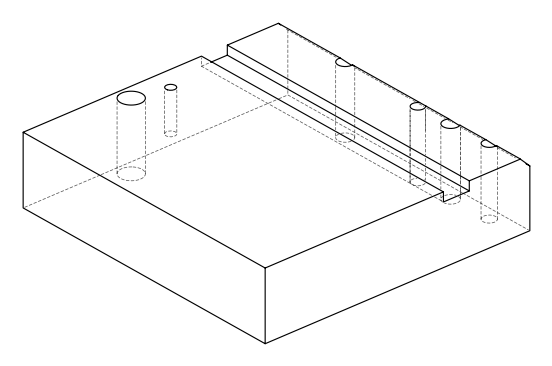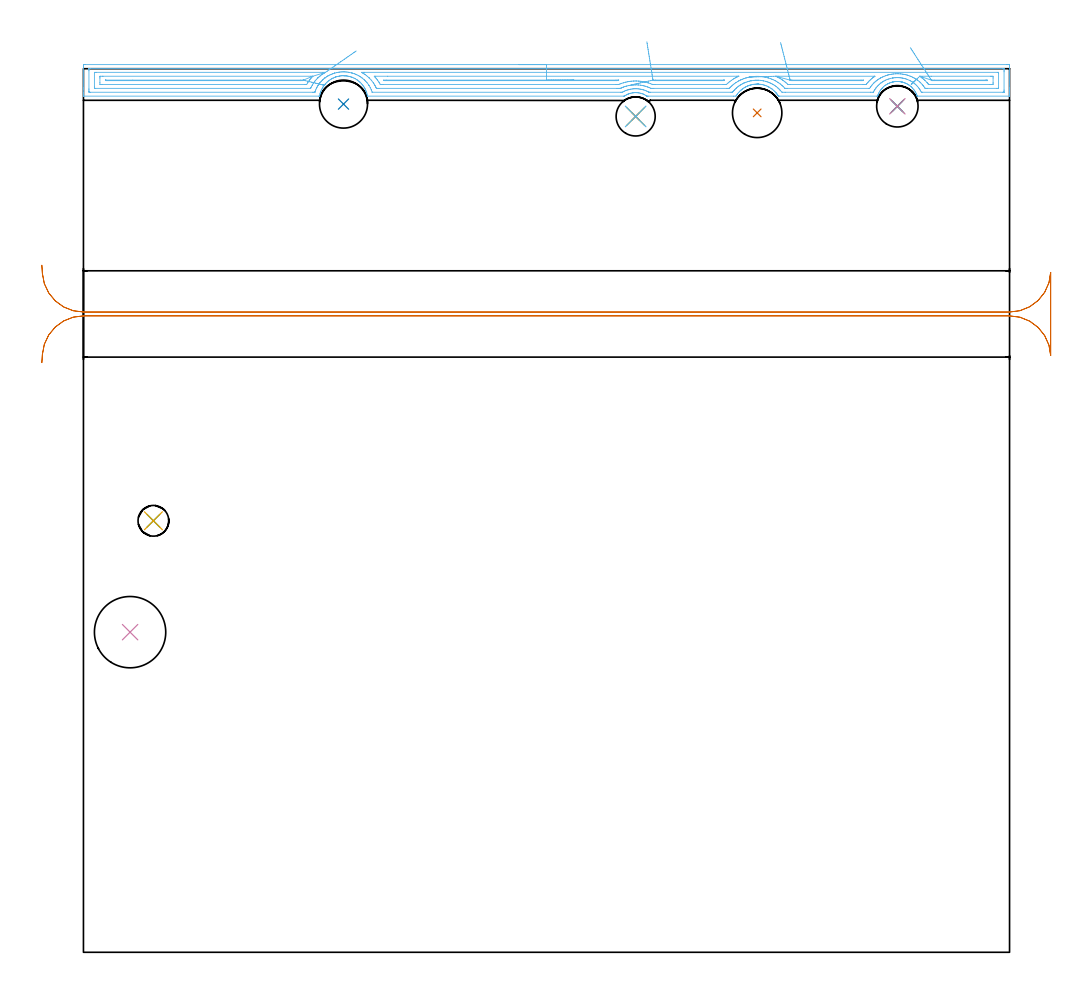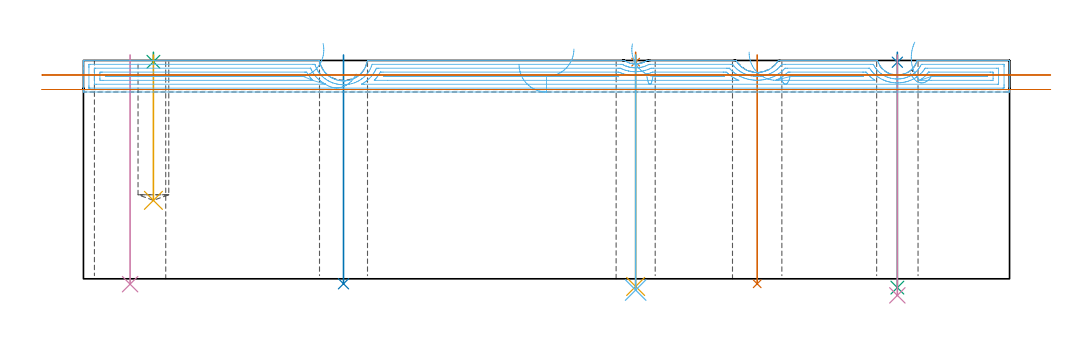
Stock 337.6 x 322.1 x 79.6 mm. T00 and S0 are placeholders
(PLAN: 13 operations, 10 tool changes, 19.3 min)
(1 SPOT_DRILL | STEP1HOLE_1 | NXT0321_9005460120000 | 0.03 min | 2 mm3)
(2 SPOT_DRILL_1 | STEP1HOLE_4 | NXT0321_9005460120000 | 0.03 min | 2 mm3)
(3 SPOT_DRILL_2 | STEP1POCKET | NXT0321_9005460120000 | 0.03 min | 2 mm3)
(4 INDEXABLE_INSERT_DRILL_THROUGH_HOLE_FROM_SOLID | STEP1HOLE | NXT0302_023 | 0.34 min | 42234 mm3)
(5 DRILL_THROUGH_HOLE_INTO_CENTER | STEP1HOLE_1 | NXT0301_042 | 0.34 min | 3126 mm3)
(6 DRILL_TO_ENLARGE_THROUGH_HOLE | STEP1HOLE_1 | NXT0301_105 | 0.34 min | 9541 mm3)
(7 INDEXABLE_INSERT_DRILL_THROUGH_HOLE_FROM_SOLID_1 | STEP1HOLE_2 | NXT0302_007 | 0.34 min | 20227 mm3)
(8 INDEXABLE_INSERT_DRILL_THROUGH_HOLE_FROM_SOLID_2 | STEP1HOLE_3 | NXT0302_006 | 0.34 min | 19125 mm3)
(9 DRILL_THROUGH_HOLE_INTO_CENTER_1 | STEP1HOLE_4 | NXT0301_065 | 0.34 min | 5505 mm3)
(10 DRILL_TO_ENLARGE_THROUGH_HOLE_1 | STEP1HOLE_4 | UGT0301_281 | 0.35 min | 8724 mm3)
(11 DRILL_BLIND_HOLE_INTO_CENTER | STEP1POCKET | NXT0301_083 | 0.21 min | 4876 mm3)
(12 AREA_MILL | FG_CHAMFER_SURFACE | UGT0205_001 | 13.39 min | 21818 mm3)
(13 MILL_RECTANGULAR_SLOT | SLOT_RECTANGULAR | UGT0201_018 | Follow Part, ap 7.5, ae 75% | 3.24 min | 112391 mm3)
(TOOL NXT0321_9005460120000 | NC Spot Drill, 142deg, 12mm, Carbide, Uncoated | D12 PA142 FL30 Z2)
(TOOL NXT0302_023 | Index. Insert Drill 26mm [880-D2600L32-05] | D26 PA176 FL130 Z2)
(TOOL NXT0301_042 | Carbide Drill 7.1mm [860.1-0710-057A1-MM 2214] | D7.1 PA140 FL85 Z2)
(TOOL NXT0301_105 | Carbide Drill 14.25mm [860.1-1425-071A1-MM 2214] | D14.25 PA140 FL83 Z2)
(TOOL NXT0302_007 | Index. Insert Drill 18mm [880-D1800L25-05] | D18 PA176 FL90 Z2)
(TOOL NXT0302_006 | Index. Insert Drill 17.5mm [880-D1750L25-05] | D17.5 PA176 FL88 Z2)
(TOOL NXT0301_065 | Carbide Drill 9.4mm [860.1-0940-075A1-MM 2214] | D9.4 PA140 FL98 Z2)
(TOOL UGT0301_281 | Twist Drill 15.1 mm | D15.1 PA118 FL120 Z2)
(TOOL NXT0301_083 | Carbide Drill 11.2mm [860.1-1120-056A1-MM 2214] | D11.2 PA140 FL72 Z2)
(TOOL UGT0205_001 | Chamfer Mill 20 x 3 x 45 deg. | D20 FL50 Z2)
(TOOL UGT0201_018 | End mill 30 mm | D30 FL50 Z4)
(OP 1 SPOT_DRILL)
G17 G21 G94 G90
T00 M6
G54
G17 G0 G90 X201.3 Y304.7 S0 M3
G43 Z89.6 H0
G94 G81 G98 Z78.98 F250. R82.6
G80
M5
M2
(OP 2 SPOT_DRILL_1)
G17 G21 G94 G90
T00 M6
G54
G17 G0 G90 X296.7 Y308.4 S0 M3
G43 Z89.6 H0
G94 G81 G98 Z78.95 F250. R82.6
G80
M5
M2
(OP 3 SPOT_DRILL_2)
G17 G21 G94 G90
T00 M6
G54
G17 G0 G90 X25.5 Y157.3 S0 M3
G43 Z89.6 H0
G94 G81 G98 Z79.118 F250. R82.6
G80
M5
M2
(OP 4 INDEXABLE_INSERT_DRILL_THROUGH_HOLE_FROM_SOLID)
G17 G21 G94 G90
T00 M6
G54
G17 G0 G90 X17. Y116.7 S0 M3
G43 Z89.6 H1
G94 G81 G98 Z-1.954 F250. R81.6
G80
M5
M2
(OP 5 DRILL_THROUGH_HOLE_INTO_CENTER)
G17 G21 G94 G90
T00 M6
G54
G17 G0 G90 X201.3 Y304.7 S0 M3
G43 Z89.6 H1
G94 G73 G98 Z-2.792 F250. Q6.866 R81.6
G80
M5
M2
(OP 6 DRILL_TO_ENLARGE_THROUGH_HOLE)
G17 G21 G94 G90
T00 M6
G54
G17 G0 G90 X201.3 Y304.7 S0 M3
G43 Z89.6 H1
G94 G73 G98 Z-4.093 F250. Q13.949 R81.6
G80
M5
M2
(OP 7 INDEXABLE_INSERT_DRILL_THROUGH_HOLE_FROM_SOLID_1)
G17 G21 G94 G90
T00 M6
G54
G17 G0 G90 X245.6 Y306. S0 M3
G43 Z89.6 H1
G94 G81 G98 Z-1.814 F250. R81.6
G80
M5
M2
(OP 8 INDEXABLE_INSERT_DRILL_THROUGH_HOLE_FROM_SOLID_2)
G17 G21 G94 G90
T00 M6
G54
G17 G0 G90 X94.8 Y309.2 S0 M3
G43 Z89.6 H1
G94 G81 G98 Z-1.806 F250. R81.6
G80
M5
M2
(OP 9 DRILL_THROUGH_HOLE_INTO_CENTER_1)
G17 G21 G94 G90
T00 M6
G54
G17 G0 G90 X296.7 Y308.4 S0 M3
G43 Z89.6 H1
G94 G73 G98 Z-3.211 F250. Q9.201 R81.6
G80
M5
M2
(OP 10 DRILL_TO_ENLARGE_THROUGH_HOLE_1)
G17 G21 G94 G90
T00 M6
G54
G17 G0 G90 X296.7 Y308.4 S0 M3
G43 Z89.6 H0
G94 G73 G98 Z-6.036 F250. Q14.273 R81.6
G80
M5
M2
(OP 11 DRILL_BLIND_HOLE_INTO_CENTER)
G17 G21 G94 G90
T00 M6
G54
G17 G0 G90 X25.5 Y157.3 S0 M3
G43 Z89.6 H1
G94 G81 G98 Z28.6 F250. R81.6
G80
M5
M2
(OP 12 AREA_MILL)
G17 G21 G94 G90
T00 M6
G54
G17 G0 G90 X158.8 Y323.6 S1061 M3
G43 Z89.6 H0
Z78.1
G94 G1 X158.838 Z77.228 F250.
X158.952 Z76.363
X159.141 Z75.512
X159.403 Z74.68
X159.737 Z73.874
X160.14 Z73.1
X160.608 Z72.364
X161.14 Z71.672
X161.729 Z71.029
X162.372 Z70.439
X163.064 Z69.908
X163.8 Z69.44
X164.574 Z69.037
X165.38 Z68.703
X166.212 Z68.441
X167.064 Z68.252
X167.928 Z68.138
X168.8 Z68.1
X336.533
X336.997 Y323.599 Z68.101
X337.456 Y323.595 Z68.103
X337.591 Y323.592 Z68.106
X337.595 Y323.142 Z68.556
X337.6 Y322.546 Z69.152
Y315.204 Z76.49
Y314.633 Z77.064
Y314.322 Z77.374
Y313.751 Z77.945
Y313.44 Z78.255
Y312.819 Z78.88
Y312.423 Z79.277
Y312.106 Z79.584
X337.593 Y312.102 Z79.588
X337.444 Y312.1 Z79.6
X303.982
X303.932 Y312.105 Z79.59
X303.916 Y312.13 Z79.565
X303.892 Y312.193 Z79.504
X303.795 Y312.478 Z79.221
X303.778 Y312.519 Z79.181
X303.646 Y312.842 Z78.857
X303.572 Y312.999 Z78.7
X303.439 Y313.284 Z78.415
X303.354 Y313.44 Z78.259
X303.202 Y313.719 Z77.98
X302.901 Y314.205 Z77.495
X302.756 Y314.402 Z77.297
X302.606 Y314.596 Z77.104
X302.313 Y314.936 Z76.763
X302.007 Y315.265 Z76.432
X301.94 Y315.331 Z76.367
X301.9 Y315.371 Z76.328
X301.789 Y315.472 Z76.226
X301.455 Y315.753 Z75.945
X301.113 Y316.02 Z75.678
X301.017 Y316.086 Z75.611
X300.868 Y316.187 Z75.509
X300.617 Y316.348 Z75.348
X300.413 Y316.462 Z75.235
X300.219 Y316.571 Z75.127
X299.775 Y316.785 Z74.913
X299.521 Y316.889 Z74.806
X299.335 Y316.968 Z74.731
X299.325 Y316.973 Z74.727
X299.21 Y317.011 Z74.688
X299.074 Y317.056 Z74.641
X298.921 Y317.108 Z74.59
X298.751 Y317.158 Z74.542
X298.514 Y317.227 Z74.473
X298.431 Y317.245 Z74.454
X298.343 Y317.262 Z74.437
X298.286 Y317.273 Z74.426
X298.182 Y317.29 Z74.404
X297.985 Y317.329 Z74.367
X297.973 Y317.331 Z74.365
X297.736 Y317.364 Z74.329
X297.537 Y317.394 Z74.302
X297.09 Y317.433 Z74.265
X296.949 Y317.438 Z74.261
X296.784 Y317.442 Z74.254
X296.719 Z74.25
X296.699 Y317.443
X296.643 Y317.446 Z74.249
X296.636 Y317.445
X296.611 Z74.25
X296.55 Y317.441 Z74.248
X296.418 Y317.44 Z74.255
X296.18 Y317.424 Z74.27
X295.749 Y317.381 Z74.318
X295.316 Y317.312 Z74.385
X295.249 Y317.299 Z74.399
X295.059 Y317.258 Z74.435
X294.922 Y317.231 Z74.464
X294.855 Y317.217 Z74.479
X294.613 Y317.144 Z74.55
X294.405 Y317.083 Z74.615
X294.386 Y317.076 Z74.622
X293.961 Y316.926 Z74.772
X293.721 Y316.823 Z74.876
X293.51 Y316.732 Z74.967
X293.275 Y316.614 Z75.082
X293.067 Y316.512 Z75.186
X292.782 Y316.349 Z75.349
X292.473 Y316.148 Z75.551
X292.374 Y316.078 Z75.622
X292.173 Y315.934 Z75.765
X291.619 Y315.472 Z76.225
X291.279 Y315.146 Z76.551
X291.193 Y315.048 Z76.651
X291.037 Y314.868 Z76.831
X290.947 Y314.763 Z76.933
X290.895 Y314.705 Z76.994
X290.801 Y314.596 Z77.103
X290.601 Y314.325 Z77.375
X290.385 Y314.03 Z77.669
X290.196 Y313.718 Z77.98
X289.961 Y313.284 Z78.415
X289.893 Y313.138 Z78.56
X289.828 Y312.999 Z78.696
X289.754 Y312.841 Z78.856
X289.615 Y312.493 Z79.206
X289.599 Y312.449 Z79.249
X289.527 Y312.243 Z79.453
X289.474 Y312.108 Z79.584
X289.47 Y312.103 Z79.589
X289.261 Y312.1 Z79.6
X253.567
X253.342 Y312.104 Z79.589
X253.336 Y312.109 Z79.584
X253.214 Y312.289 Z79.41
X253.121 Y312.429 Z79.27
X253.036 Y312.558 Z79.138
X253.012 Y312.595 Z79.102
X252.949 Y312.686 Z79.013
X252.84 Y312.842 Z78.857
X252.824 Y312.861 Z78.838
X252.711 Y312.999 Z78.696
X252.546 Y313.205 Z78.495
X252.527 Y313.229 Z78.47
X252.478 Y313.29 Z78.409
X252.1 Y313.717 Z77.979
X251.942 Y313.88 Z77.817
X251.634 Y314.162 Z77.534
X251.543 Y314.245 Z77.451
X251.131 Y314.596 Z77.104
X251.104 Y314.616 Z77.083
X251.048 Y314.66 Z77.04
X250.606 Y314.968 Z76.731
X250.154 Y315.258 Z76.441
X249.963 Y315.368 Z76.332
X249.828 Y315.441 Z76.258
X249.769 Y315.473 Z76.226
X249.552 Y315.574 Z76.122
X249.26 Y315.713 Z75.986
X248.816 Y315.897 Z75.802
X248.66 Y315.952 Z75.747
X248.366 Y316.057 Z75.642
X248.214 Y316.102 Z75.597
X247.921 Y316.189 Z75.511
X247.472 Y316.298 Z75.4
X247.322 Y316.329 Z75.369
X247.223 Y316.349 Z75.349
X247.17 Y316.357 Z75.342
X246.984 Y316.382 Z75.317
X246.875 Y316.395 Z75.3
X246.578 Y316.436 Z75.26
X246.132 Y316.476 Z75.214
X246.095 Y316.477 Z75.212
X245.995 Y316.486
X245.983 Y316.487 Z75.211
X245.95 Y316.489 Z75.209
X245.908 Y316.49 Z75.207
X245.711 Y316.492 Z75.198
X245.649 Y316.496 Z75.201
X245.587
X245.555 Y316.497 Z75.202
X245.405 Y316.496 Z75.201
X245.091 Y316.47 Z75.218
X244.79 Y316.453 Z75.242
X244.383 Y316.41 Z75.289
X244.199 Y316.383 Z75.316
X243.977 Y316.35 Z75.35
X243.896 Y316.334 Z75.366
X243.448 Y316.23 Z75.468
X243.306 Y316.191 Z75.506
X243.002 Y316.109 Z75.589
X242.934 Y316.086 Z75.611
X242.553 Y315.96 Z75.737
X242.414 Y315.905 Z75.789
X242.298 Y315.863 Z75.836
X242.108 Y315.79 Z75.909
X241.968 Y315.726 Z75.97
X241.767 Y315.637 Z76.061
X241.636 Y315.574 Z76.126
X241.431 Y315.473 Z76.227
X241.214 Y315.353 Z76.345
X240.763 Y315.077 Z76.619
X240.32 Y314.784 Z76.916
X240.071 Y314.595 Z77.102
X240.035 Y314.565 Z77.133
X239.745 Y314.326 Z77.374
X239.706 Y314.292 Z77.408
X239.426 Y314.043 Z77.657
X239.102 Y313.719 Z77.98
X238.886 Y313.48 Z78.22
X238.811 Y313.398 Z78.302
X238.532 Y313.067 Z78.632
X238.363 Y312.842 Z78.857
X238.25 Y312.678 Z79.02
X238.063 Y312.409 Z79.29
X237.953 Y312.238 Z79.46
X237.865 Y312.106 Z79.592
X237.06 Y312.1 Z79.6
X205.83
X205.453 Y312.104 Z79.594
X205.425 Y312.106 Z79.592
X205.339 Y312.158 Z79.539
X205.23 Y312.229 Z79.47
X205.01 Y312.364 Z79.336
X204.56 Y312.613 Z79.083
X204.492 Y312.646 Z79.049
X204.317 Y312.731 Z78.965
X204.07 Y312.842 Z78.858
X204.043 Y312.852 Z78.848
X203.666 Y312.991 Z78.708
X203.599 Y313.012 Z78.687
X203.221 Y313.13 Z78.57
X202.772 Y313.24 Z78.46
X202.326 Y313.315 Z78.379
X202.261 Y313.322 Z78.37
X202.126 Y313.336 Z78.355
X201.878 Y313.367 Z78.33
X201.835 Y313.369 Z78.328
X201.741 Y313.372 Z78.32
X201.62 Y313.379 Z78.315
X201.599 Y313.38 Z78.313
X201.587 Z78.312
X201.431 Y313.389 Z78.306
X201.26 Y313.385 Z78.305
X200.984 Y313.384 Z78.313
X200.608 Y313.353 Z78.336
X200.536 Y313.348 Z78.343
X200.476 Y313.34 Z78.352
X200.252 Y313.311 Z78.387
X200.09 Y313.288 Z78.409
X199.642 Y313.194 Z78.5
X199.296 Y313.104 Z78.593
X199.196 Y313.076 Z78.619
X199.138 Y313.056 Z78.638
X198.861 Y312.966 Z78.731
X198.692 Y312.902 Z78.795
X198.529 Y312.842 Z78.857
X198.394 Y312.782 Z78.918
X198.302 Y312.74 Z78.958
X198.097 Y312.633 Z79.062
X197.851 Y312.507 Z79.19
X197.602 Y312.364 Z79.334
X197.408 Y312.252 Z79.445
X197.315 Y312.192 Z79.504
X197.178 Y312.105 Z79.591
X196.907 Y312.1 Z79.6
X103.663
X103.547 Y312.106 Z79.592
X103.38 Y312.842 Z78.858
X103.257 Y313.283 Z78.417
X103.111 Y313.719 Z77.981
X102.936 Y314.16 Z77.539
X102.741 Y314.595 Z77.103
X102.644 Y314.793 Z76.905
X102.523 Y315.007 Z76.691
X102.451 Y315.135 Z76.563
X102.246 Y315.472 Z76.226
X102.005 Y315.827 Z75.871
X101.75 Y316.175 Z75.524
X101.606 Y316.35 Z75.35
X101.388 Y316.593 Z75.107
X101.24 Y316.757 Z74.942
X100.856 Y317.149 Z74.55
X100.772 Y317.227 Z74.473
X100.557 Y317.409 Z74.291
X100.373 Y317.564 Z74.135
X99.962 Y317.883 Z73.815
X99.72 Y318.049 Z73.649
X99.64 Y318.103 Z73.595
X99.068 Y318.444 Z73.254
X98.624 Y318.673 Z73.027
X98.174 Y318.876 Z72.822
X97.958 Y318.963 Z72.734
X97.917 Y318.98 Z72.718
X97.6 Y319.089 Z72.609
X97.417 Y319.146 Z72.552
X97.28 Y319.188 Z72.51
X96.834 Y319.304 Z72.395
X96.386 Y319.399 Z72.301
X96.078 Y319.445 Z72.249
X95.939 Y319.467 Z72.228
X95.608 Y319.501 Z72.192
X95.492 Y319.514 Z72.18
X95.383 Y319.519 Z72.173
X95.315 Y319.524 Z72.17
X95.205 Y319.528 Z72.161
X95.186 Y319.529 Z72.159
X95.045 Y319.538 Z72.154
X95.029
X94.929 Z72.153
X94.777 Y319.537 Z72.148
X94.598 Y319.54 Z72.153
X94.15 Y319.518 Z72.177
X93.704 Y319.473 Z72.222
X93.401 Y319.426 Z72.267
X93.256 Y319.405 Z72.291
X92.81 Y319.315 Z72.383
X92.361 Y319.198 Z72.5
X92.063 Y319.104 Z72.589
X91.916 Y319.061 Z72.637
X91.869 Y319.045 Z72.654
X91.814 Y319.026 Z72.674
X91.685 Y318.979 Z72.717
X91.617 Y318.949 Z72.746
X91.022 Y318.693 Z73.005
X90.963 Y318.663 Z73.035
X90.725 Y318.541 Z73.155
X90.571 Y318.464 Z73.234
X90.356 Y318.342 Z73.358
X90.128 Y318.212 Z73.488
X89.956 Y318.104 Z73.596
X89.59 Y317.847 Z73.853
X89.497 Y317.776 Z73.924
X89.234 Y317.575 Z74.123
X88.835 Y317.227 Z74.472
X88.57 Y316.968 Z74.731
X88.34 Y316.743 Z74.957
X88.153 Y316.527 Z75.169
X88.048 Y316.408 Z75.291
X87.997 Y316.35 Z75.349
X87.75 Y316.035 Z75.664
X87.713 Y315.988 Z75.711
X87.446 Y315.618 Z76.082
X87.352 Y315.473 Z76.227
X87.223 Y315.254 Z76.444
X87.194 Y315.204 Z76.493
X87.155 Y315.14 Z76.559
X87.095 Y315.038 Z76.661
X86.866 Y314.596 Z77.103
X86.552 Y313.904 Z77.796
X86.524 Y313.827 Z77.872
X86.485 Y313.719 Z77.98
X86.343 Y313.281 Z78.415
X86.331 Y313.238 Z78.459
X86.265 Y312.999 Z78.701
X86.221 Y312.842 Z78.857
X86.107 Y312.341 Z79.355
X86.057 Y312.109 Z79.584
X86.055 Y312.104 Z79.589
X85.817 Y312.1 Z79.6
X0.157
X0.007 Y312.102 Z79.588
X0. Y312.106 Z79.584
Y312.422 Z79.277
Y312.819 Z78.88
Y313.44 Z78.255
Y314.633 Z77.064
Y315.204 Z76.49
Y322.546 Z69.151
X0.005 Y323.142 Z68.556
X0.009 Y323.592 Z68.106
X0.144 Y323.595 Z68.103
X0.603 Y323.6 Z68.1
X168.8
Y322.186 Z69.514
X335.212 Y322.185 Z69.515
X335.288
X335.58 Y322.179 Z69.521
X335.59 Y322.085 Z69.615
X335.597 Y321.88 Z69.82
X335.599 Y321.378 Z70.322
X335.6 Y320.995 Z70.705
X335.599 Y314.322 Z77.378
X335.598 Y313.941 Z77.759
X335.59 Y313.556 Z78.144
X335.586 Y313.52 Z78.18
X335.569 Y313.519 Z78.181
X335.519 Y313.516 Z78.184
X335.417 Y313.515 Z78.185
X335.212 Y313.514 Z78.186
X305.767 Y313.515 Z78.185
X305.69 Y313.516 Z78.184
X305.52 Y313.521 Z78.179
X305.441 Y313.53 Z78.17
X305.18 Y314.02 Z77.68
X305.004 Y314.322 Z77.378
X304.874 Y314.538 Z77.162
X304.603 Y314.941 Z76.759
X304.404 Y315.204 Z76.496
X303.982 Y315.703 Z75.997
X303.625 Y316.086 Z75.614
X303.35 Y316.346 Z75.354
X303.09 Y316.566 Z75.134
X302.585 Y316.968 Z74.732
X302.198 Y317.237 Z74.463
X301.983 Y317.374 Z74.326
X301.502 Y317.656 Z74.044
X301.305 Y317.755 Z73.945
X301.107 Y317.85 Z73.85
X300.413 Y318.153 Z73.547
X299.928 Y318.329 Z73.371
X299.521 Y318.456 Z73.244
X299.155 Y318.559 Z73.141
X298.703 Y318.658 Z73.042
X298.661 Y318.667 Z73.033
X298.276 Y318.732 Z72.968
X297.736 Y318.799 Z72.901
X297.66 Y318.807 Z72.893
X297.232 Y318.837 Z72.863
X296.844 Y318.853 Z72.847
X296.719 Y318.855 Z72.845
X296.336 Y318.848 Z72.852
X295.951 Y318.826 Z72.874
X295.864 Y318.819 Z72.881
X295.123 Y318.732 Z72.968
X295.068 Y318.723 Z72.977
X295.054 Y318.721 Z72.979
X294.253 Y318.561 Z73.139
X294.167 Y318.54 Z73.16
X293.63 Y318.38 Z73.32
X293.275 Y318.258 Z73.442
X292.972 Y318.149 Z73.551
X292.382 Y317.898 Z73.802
X292.349 Y317.883 Z73.817
X292.283 Y317.85 Z73.85
X291.765 Y317.578 Z74.122
X291.49 Y317.421 Z74.279
X291.213 Y317.241 Z74.459
X290.816 Y316.968 Z74.732
X290.657 Y316.852 Z74.848
X290.598 Y316.805 Z74.895
X290.208 Y316.472 Z75.228
X289.775 Y316.086 Z75.614
X289.739 Y316.053 Z75.648
X289.705 Y316.018 Z75.682
X289.322 Y315.583 Z76.117
X289.004 Y315.204 Z76.496
X288.92 Y315.099 Z76.601
X288.813 Y314.956 Z76.744
X288.552 Y314.58 Z77.12
X288.395 Y314.322 Z77.378
X288.219 Y314.027 Z77.673
X287.921 Y313.521 Z78.179
X287.841 Y313.519 Z78.181
X287.029 Y313.515 Z78.185
X286.954 Y313.514 Z78.186
X255.798
X254.906 Y313.515 Z78.185
X254.83 Y313.516 Z78.184
X254.633 Y313.521 Z78.179
X254.134 Y314.085 Z77.615
X254.014 Y314.22 Z77.48
X253.919 Y314.322 Z77.378
X253.53 Y314.73 Z76.97
X253.121 Y315.113 Z76.587
X253.073 Y315.156 Z76.544
X253.016 Y315.204 Z76.496
X252.586 Y315.556 Z76.144
X252.229 Y315.813 Z75.887
X251.826 Y316.086 Z75.614
X251.337 Y316.392 Z75.308
X250.963 Y316.599 Z75.101
X250.445 Y316.847 Z74.853
X250.172 Y316.968 Z74.732
X249.552 Y317.211 Z74.489
X249.171 Y317.345 Z74.355
X248.66 Y317.496 Z74.204
X247.949 Y317.671 Z74.029
X247.848 Y317.692 Z74.008
X247.768 Y317.705 Z73.995
X246.891 Y317.834 Z73.866
X246.883 Y317.835 Z73.865
X246.733 Y317.85 Z73.85
X245.983 Y317.901 Z73.799
X245.929 Y317.904 Z73.796
X245.506
X245.091 Y317.894 Z73.806
X245.048 Y317.892 Z73.808
X244.459 Y317.85 Z73.85
X244.225 Y317.824 Z73.876
X244.199 Y317.82 Z73.88
X243.448 Y317.71 Z73.99
X243.383 Y317.698 Z74.002
X243.306 Y317.682 Z74.018
X242.724 Y317.543 Z74.157
X242.587 Y317.508 Z74.192
X242.414 Y317.459 Z74.241
X242.034 Y317.343 Z74.357
X241.522 Y317.167 Z74.533
X241.375 Y317.113 Z74.587
X241.009 Y316.968 Z74.732
X240.746 Y316.853 Z74.847
X240.698 Y316.832 Z74.868
X240.629 Y316.798 Z74.902
X240.155 Y316.555 Z75.145
X239.737 Y316.315 Z75.385
X239.593 Y316.228 Z75.472
X239.367 Y316.086 Z75.614
X239.056 Y315.877 Z75.823
X238.845 Y315.729 Z75.971
X238.545 Y315.5 Z76.2
X238.185 Y315.204 Z76.496
X238.061 Y315.097 Z76.603
X237.953 Y314.999 Z76.701
X237.608 Y314.662 Z77.038
X237.28 Y314.322 Z77.378
X237.175 Y314.209 Z77.491
X237.06 Y314.08 Z77.62
X236.77 Y313.727 Z77.973
X236.693 Y313.632 Z78.068
X236.642 Y313.57 Z78.13
X236.612 Y313.536 Z78.164
X236.596 Y313.521 Z78.179
X236.576 Y313.52 Z78.18
X236.168 Y313.515 Z78.185
X236.093 Y313.514 Z78.186
X206.647 Y313.515 Z78.185
X206.239 Y313.52 Z78.18
X206.191 Y313.521 Z78.179
X206.131 Y313.549 Z78.151
X206.012 Y313.608 Z78.092
X205.83 Y313.7 Z78.
X205.307 Y313.957 Z77.743
X204.938 Y314.109 Z77.591
X204.343 Y314.322 Z77.378
X204.045 Y314.415 Z77.285
X203.913 Y314.453 Z77.247
X203.474 Y314.557 Z77.143
X203.153 Y314.623 Z77.077
X202.783 Y314.688 Z77.012
X202.261 Y314.75 Z76.95
X201.794 Y314.784 Z76.916
X201.369 Y314.798 Z76.902
X200.894 Y314.792 Z76.908
X200.476 Y314.764 Z76.936
X200.072 Y314.722 Z76.978
X199.584 Y314.65 Z77.05
X199.308 Y314.595 Z77.105
X199.03 Y314.536 Z77.164
X198.692 Y314.451 Z77.249
X198.589 Y314.424 Z77.276
X198.245 Y314.322 Z77.378
X197.912 Y314.211 Z77.489
X197.882 Y314.2 Z77.5
X197.845 Y314.186 Z77.514
X197.799 Y314.168 Z77.532
X197.283 Y313.95 Z77.75
X196.907 Y313.767 Z77.933
X196.688 Y313.657 Z78.043
X196.42 Y313.521 Z78.179
X196.015 Y313.515 Z78.185
X195.939
X105.41
X105.308 Y313.516 Z78.184
X105.258 Y313.519 Z78.181
X105.239 Y313.52 Z78.18
X105.001 Y314.188 Z77.512
X104.948 Y314.322 Z77.378
X104.914 Y314.409 Z77.291
X104.549 Y315.204 Z76.496
X104.109 Y315.986 Z75.714
X104.045 Y316.086 Z75.614
X103.924 Y316.269 Z75.431
X103.4 Y316.968 Z74.732
X103.217 Y317.186 Z74.514
X102.896 Y317.537 Z74.163
X102.59 Y317.85 Z73.85
X102.324 Y318.108 Z73.592
X101.564 Y318.732 Z72.968
X101.432 Y318.834 Z72.866
X101.064 Y319.096 Z72.604
X100.54 Y319.408 Z72.292
X100.179 Y319.614 Z72.086
X99.647 Y319.881 Z71.819
X99.151 Y320.105 Z71.595
X98.755 Y320.258 Z71.442
X98.035 Y320.496 Z71.204
X97.863 Y320.543 Z71.157
X97.798 Y320.559 Z71.141
X96.971 Y320.744 Z70.956
X96.666 Y320.797 Z70.903
X96.078 Y320.878 Z70.822
X95.649 Y320.92 Z70.78
X95.186 Y320.946 Z70.754
X94.725 Y320.951 Z70.749
X94.294 Y320.939 Z70.761
X93.871 Y320.914 Z70.786
X93.401 Y320.866 Z70.834
X93.074 Y320.819 Z70.881
X92.509 Y320.719 Z70.981
X92.322 Y320.681 Z71.019
X91.617 Y320.511 Z71.189
X91.605 Y320.508 Z71.192
X91.565 Y320.496 Z71.204
X90.932 Y320.291 Z71.409
X90.844 Y320.26 Z71.44
X90.725 Y320.214 Z71.486
X90.301 Y320.032 Z71.668
X89.832 Y319.823 Z71.877
X89.419 Y319.614 Z72.086
X89.11 Y319.446 Z72.254
X89.044 Y319.409 Z72.291
X88.94 Y319.346 Z72.354
X88.561 Y319.107 Z72.593
X88.048 Y318.75 Z72.95
X88.037 Y318.742 Z72.958
X88.024 Y318.732 Z72.968
X87.55 Y318.342 Z73.358
X87.155 Y317.994 Z73.706
X87.081 Y317.923 Z73.777
X87.007 Y317.85 Z73.85
X86.641 Y317.476 Z74.224
X86.263 Y317.053 Z74.647
X86.225 Y317.006 Z74.694
X86.196 Y316.968 Z74.732
X85.846 Y316.498 Z75.202
X85.559 Y316.086 Z75.614
X85.485 Y315.973 Z75.727
X85.371 Y315.786 Z75.914
X85.165 Y315.408 Z76.292
X85.061 Y315.204 Z76.496
X84.874 Y314.814 Z76.886
X84.651 Y314.322 Z77.378
X84.601 Y314.201 Z77.499
X84.478 Y313.857 Z77.843
X84.373 Y313.545 Z78.155
X84.363 Y313.526 Z78.174
X84.35 Y313.521 Z78.179
X84.301 Y313.518 Z78.182
X84.199 Y313.516 Z78.184
X83.995 Y313.515 Z78.185
X83.586 Y313.514 Z78.186
X2.388 Y313.515 Z78.185
X2.312
X2.02 Y313.521 Z78.179
X2.01 Y313.615 Z78.085
X2.003 Y313.82 Z77.88
X2.001 Y314.322 Z77.378
X2. Y314.705 Z76.995
X2.001 Y321.378 Z70.322
X2.002 Y321.759 Z69.941
X2.01 Y322.144 Z69.556
X2.014 Y322.18 Z69.52
X2.031 Y322.182 Z69.518
X2.081 Y322.184 Z69.516
X2.183 Y322.185 Z69.515
X2.388 Y322.186 Z69.514
X168.8
Y320.772 Z70.928
X333.149 Y320.771 Z70.929
X333.428 Y320.77 Z70.93
X333.52 Y320.768 Z70.932
X333.585 Y320.765 Z70.935
X333.591 Y320.666 Z71.034
X333.597 Y320.496 Z71.204
X333.599 Y320.326 Z71.374
Y315.035 Z76.665
X333.594 Y314.977 Z76.723
X333.59 Y314.938 Z76.762
X333.566 Y314.935 Z76.765
X333.428 Y314.933 Z76.767
X332.814 Y314.929 Z76.771
X307.551
X306.936 Y314.931 Z76.769
X306.869 Y314.933 Z76.767
X306.84 Y314.935 Z76.765
X306.708 Y315.117 Z76.583
X306.659 Y315.185 Z76.515
X306.622 Y315.241 Z76.459
X306.326 Y315.662 Z76.038
X306.156 Y315.886 Z75.814
X305.992 Y316.086 Z75.614
X305.767 Y316.349 Z75.351
X305.189 Y316.968 Z74.732
X304.874 Y317.262 Z74.438
X304.152 Y317.85 Z73.85
X303.982 Y317.979 Z73.721
X303.525 Y318.302 Z73.398
X303.09 Y318.56 Z73.14
X302.788 Y318.732 Z72.968
X302.198 Y319.032 Z72.668
X301.64 Y319.283 Z72.417
X301.305 Y319.419 Z72.281
X300.771 Y319.614 Z72.086
X300.413 Y319.728 Z71.972
X300.246 Y319.779 Z71.921
X299.819 Y319.893 Z71.807
X299.521 Y319.957 Z71.743
X299.086 Y320.043 Z71.657
X298.628 Y320.118 Z71.582
X298.041 Y320.194 Z71.506
X297.736 Y320.22 Z71.48
X297.084 Y320.258 Z71.442
X296.844 Y320.266 Z71.434
X296.191 Y320.259 Z71.441
X295.951 Y320.244 Z71.456
X295.368 Y320.191 Z71.509
X295.059 Y320.153 Z71.547
X294.58 Y320.088 Z71.612
X294.167 Y320.011 Z71.689
X293.831 Y319.945 Z71.755
X293.58 Y319.893 Z71.807
X293.275 Y319.81 Z71.89
X293.121 Y319.766 Z71.934
X292.627 Y319.614 Z72.086
X292.446 Y319.551 Z72.149
X292.382 Y319.528 Z72.172
X291.806 Y319.302 Z72.398
X291.49 Y319.164 Z72.536
X291.19 Y319.028 Z72.672
X290.598 Y318.735 Z72.965
X290.591 Y318.732 Z72.968
X290.041 Y318.4 Z73.3
X289.705 Y318.179 Z73.521
X289.51 Y318.043 Z73.657
X289.246 Y317.85 Z73.85
X289.006 Y317.66 Z74.04
X288.813 Y317.501 Z74.199
X288.529 Y317.249 Z74.451
X288.219 Y316.968 Z74.732
X288.069 Y316.822 Z74.878
X287.921 Y316.668 Z75.032
X287.647 Y316.357 Z75.343
X287.416 Y316.086 Z75.614
X287.243 Y315.874 Z75.826
X287.029 Y315.594 Z76.106
X286.866 Y315.365 Z76.335
X286.572 Y314.938 Z76.762
X286.507 Y314.934 Z76.766
X286.413 Y314.931 Z76.769
X286.136 Y314.929 Z76.771
X256.691
X256.075 Y314.93 Z76.77
X255.798 Y314.934 Z76.766
X255.763 Y314.935 Z76.765
X255.725 Y314.967 Z76.733
X255.205 Y315.503 Z76.197
X254.906 Y315.786 Z75.914
X254.57 Y316.086 Z75.614
X254.014 Y316.547 Z75.153
X253.416 Y316.968 Z74.732
X253.121 Y317.164 Z74.536
X252.573 Y317.51 Z74.19
X252.229 Y317.694 Z74.006
X251.92 Y317.85 Z73.85
X251.337 Y318.12 Z73.58
X250.865 Y318.317 Z73.383
X250.445 Y318.476 Z73.224
X249.684 Y318.732 Z72.968
X249.552 Y318.771 Z72.929
X249.497 Y318.787 Z72.913
X248.66 Y318.989 Z72.711
X248.326 Y319.062 Z72.638
X247.768 Y319.146 Z72.554
X247.279 Y319.215 Z72.485
X246.875 Y319.254 Z72.446
X246.304 Y319.296 Z72.404
X245.983 Y319.313 Z72.387
X245.392 Y319.316 Z72.384
X245.091 Y319.306 Z72.394
X244.545 Y319.271 Z72.429
X244.199 Y319.245 Z72.455
X243.734 Y319.191 Z72.509
X243.306 Y319.13 Z72.57
X242.957 Y319.078 Z72.622
X242.414 Y318.959 Z72.741
X242.228 Y318.915 Z72.785
X241.522 Y318.733 Z72.967
X241.517 Y318.732 Z72.968
X240.854 Y318.51 Z73.19
X240.629 Y318.432 Z73.268
X240.207 Y318.268 Z73.432
X239.737 Y318.069 Z73.631
X239.585 Y318.001 Z73.699
X239.27 Y317.85 Z73.85
X238.991 Y317.705 Z73.995
X238.845 Y317.626 Z74.074
X238.428 Y317.38 Z74.32
X237.953 Y317.089 Z74.611
X237.879 Y317.041 Z74.659
X237.771 Y316.968 Z74.732
X237.357 Y316.674 Z75.026
X237.06 Y316.449 Z75.251
X236.859 Y316.285 Z75.415
X236.624 Y316.086 Z75.614
X236.385 Y315.872 Z75.828
X236.168 Y315.671 Z76.029
X235.933 Y315.436 Z76.264
X235.707 Y315.204 Z76.496
X235.497 Y314.986 Z76.714
X235.463 Y314.954 Z76.746
X235.444 Y314.937 Z76.763
X235.414 Y314.935 Z76.765
X235.276 Y314.932 Z76.768
X234.662 Y314.929 Z76.771
X234.383 Y314.928 Z76.772
X207.893 Y314.929 Z76.771
X207.615
X206.997 Y314.933 Z76.767
X206.865 Y314.936 Z76.764
X206.722 Y314.997 Z76.703
X206.252 Y315.204 Z76.496
X205.83 Y315.375 Z76.325
X205.555 Y315.476 Z76.224
X204.938 Y315.678 Z76.022
X204.647 Y315.765 Z75.935
X204.273 Y315.861 Z75.839
X204.045 Y315.913 Z75.787
X203.154 Y316.085 Z75.615
X203.146 Y316.086 Z75.614
X202.261 Y316.174 Z75.526
X202.165 Y316.181 Z75.519
X201.369 Y316.213 Z75.487
X201.24
X200.859 Y316.205 Z75.495
X200.476 Y316.187 Z75.513
X200.381 Y316.18 Z75.52
X199.584 Y316.101 Z75.599
X199.57 Y316.1 Z75.6
X199.477 Y316.086 Z75.614
X198.813 Y315.966 Z75.734
X198.692 Y315.94 Z75.76
X198.091 Y315.798 Z75.902
X197.799 Y315.72 Z75.98
X197.4 Y315.599 Z76.101
X196.907 Y315.428 Z76.272
X196.744 Y315.365 Z76.335
X196.343 Y315.204 Z76.496
X196.117 Y315.103 Z76.597
X196.015 Y315.056 Z76.644
X195.846 Y314.979 Z76.721
X195.776 Y314.947 Z76.753
X195.707 Y314.935 Z76.765
X195.399 Y314.931 Z76.769
X195.123 Y314.93 Z76.77
X194.509 Y314.929 Z76.771
X107.678
X107.061 Y314.932 Z76.768
X106.786 Y314.936 Z76.764
X106.66 Y315.204 Z76.496
X106.554 Y315.433 Z76.267
X106.434 Y315.676 Z76.024
X106.332 Y315.865 Z75.835
X106.207 Y316.086 Z75.614
X105.893 Y316.619 Z75.081
X105.654 Y316.968 Z74.732
X105.001 Y317.841 Z73.859
X104.994 Y317.85 Z73.85
X104.953 Y317.897 Z73.803
X104.162 Y318.732 Z72.968
X104.109 Y318.785 Z72.915
X103.585 Y319.25 Z72.45
X103.217 Y319.549 Z72.151
X103.133 Y319.614 Z72.086
X102.668 Y319.956 Z71.744
X102.324 Y320.188 Z71.512
X101.825 Y320.496 Z71.204
X101.432 Y320.734 Z70.966
X101.395 Y320.768 Z70.932
X101.4
X101.432 Y320.769 Z70.931
X102.046 Y320.771 Z70.929
X102.324 Y320.772 Z70.928
X168.8
Y319.357 Z72.343
X238.213
X238.464 Y319.355 Z72.345
X238.845 Y319.35 Z72.35
Y319.349 Z72.351
X238.422 Y319.15 Z72.55
X238.159 Y319.025 Z72.675
X237.953 Y318.923 Z72.777
X237.826 Y318.857 Z72.843
X237.595 Y318.732 Z72.968
X237.259 Y318.536 Z73.164
X237.06 Y318.416 Z73.284
X236.711 Y318.195 Z73.505
X236.168 Y317.84 Z73.86
X235.666 Y317.464 Z74.236
X235.276 Y317.154 Z74.546
X235.174 Y317.069 Z74.631
X235.058 Y316.968 Z74.732
X234.706 Y316.649 Z75.051
X234.383 Y316.352 Z75.348
X234.118 Y316.348 Z75.352
X233.491 Y316.344 Z75.356
X233.231 Y316.343 Z75.357
X208.507
X208.246 Y316.344 Z75.356
X207.615 Y316.348 Z75.352
X207.487 Y316.35 Z75.35
X207.265 Y316.432 Z75.268
X206.722 Y316.641 Z75.059
X205.855 Y316.944 Z74.756
X205.83 Y316.952 Z74.748
X205.779 Y316.968 Z74.732
X204.938 Y317.192 Z74.508
X204.639 Y317.263 Z74.437
X204.045 Y317.375 Z74.325
X203.542 Y317.465 Z74.235
X203.153 Y317.508 Z74.192
X202.542 Y317.572 Z74.128
X202.261 Y317.592 Z74.108
X201.601 Y317.62 Z74.08
X201.369 Y317.627 Z74.073
X200.713 Y317.616 Z74.084
X200.476 Y317.603 Z74.097
X199.882 Y317.555 Z74.145
X199.584 Y317.524 Z74.176
X199.081 Y317.465 Z74.235
X198.692 Y317.4 Z74.3
X198.32 Y317.336 Z74.364
X197.799 Y317.22 Z74.48
X197.593 Y317.172 Z74.528
X196.907 Y316.995 Z74.705
X196.886 Y316.989 Z74.711
X196.818 Y316.968 Z74.732
X196.22 Y316.766 Z74.934
X196.015 Y316.694 Z75.006
X195.572 Y316.524 Z75.176
X195.123 Y316.35 Z75.35
X194.859 Y316.347 Z75.353
X194.23 Y316.343 Z75.357
X193.971
X109.203
X108.57 Y316.344 Z75.356
X108.307 Y316.347 Z75.353
X108.251 Y316.35 Z75.35
X108.223 Y316.359 Z75.341
X108.201 Y316.39 Z75.31
X108.18 Y316.422 Z75.278
X107.855 Y316.968 Z74.732
X107.678 Y317.258 Z74.442
X107.254 Y317.85 Z73.85
X107.056 Y318.117 Z73.583
X106.786 Y318.47 Z73.23
X106.559 Y318.732 Z72.968
X106.246 Y319.08 Z72.62
X106.142 Y319.198 Z72.502
X106.012 Y319.351 Z72.349
X106.212 Y319.353 Z72.347
X106.525 Y319.356 Z72.344
X110.905 Y319.357 Z72.343
X168.8
Y317.943 Z73.757
X194.136
X195.029 Y317.942 Z73.758
X195.03 Y317.941 Z73.759
X194.814 Y317.85 Z73.85
X194.592 Y317.767 Z73.933
X194.419 Y317.76 Z73.94
X194.323 Y317.758 Z73.942
X194.23 Y317.757 Z73.943
X193.432
X110.261
X110.072 Y317.758 Z73.942
X109.696 Y317.762 Z73.938
X109.59 Y317.764 Z73.936
X109.56 Y317.774 Z73.926
X109.541 Y317.798 Z73.902
X109.504 Y317.85 Z73.85
X109.463 Y317.914 Z73.786
X109.458 Y317.938 Z73.762
X110.355 Y317.943 Z73.757
X168.8
X169.672 Z73.795
X170.536 Z73.909
X171.388 Z74.098
X172.22 Z74.36
X173.026 Z74.694
X173.8 Z75.097
X174.536 Z75.565
X175.228 Z76.096
X175.871 Z76.686
X176.46 Z77.329
X176.992 Z78.021
X177.46 Z78.757
X177.863 Z79.531
X178.197 Z80.337
X178.459 Z81.169
X178.648 Z82.02
X178.762 Z82.885
X178.8 Z83.757
G0 X200.129 Y316.283 Z85.647
G1 X199.985 Y316.252 Z84.787
X199.916 Y316.236 Z83.918
X199.921 Y316.237 Z83.045
X199.999 Y316.255 Z82.177
X200.152 Y316.289 Z81.318
X200.377 Y316.338 Z80.477
X200.673 Y316.404 Z79.659
X201.037 Y316.484 Z78.87
X201.467 Y316.579 Z78.117
X201.959 Y316.688 Z77.405
X202.51 Y316.81 Z76.74
X203.116 Y316.944 Z76.127
X203.772 Y317.089 Z75.569
X204.472 Y317.244 Z75.073
X205.212 Y317.408 Z74.641
X205.986 Y317.579 Z74.277
X206.788 Y317.756 Z73.983
X207.612 Y317.938 Z73.762
X208.507 Y317.943 Z73.757
X233.446
X233.491 Y317.942 Z73.758
X233.541 Y317.939 Z73.761
X233.566 Y317.937 Z73.763
X233.557 Y317.921 Z73.779
X233.536 Y317.898 Z73.802
X233.491 Y317.854 Z73.846
X233.398 Y317.781 Z73.919
X233.35 Y317.764 Z73.936
X232.693 Y317.757 Z73.943
X208.413
X208.224 Y317.759 Z73.941
X208.099 Y317.762 Z73.938
X208.011 Y317.766 Z73.934
X207.973 Y317.779 Z73.921
X207.785 Y317.85 Z73.85
X207.615 Y317.922 Z73.778
X207.612 Y317.938 Z73.762
X207.51 Y318.577 Z73.176
X207.401 Y319.264 Z72.65
X207.285 Y319.993 Z72.186
X207.163 Y320.76 Z71.788
X207.036 Y321.558 Z71.459
X206.904 Y322.381 Z71.202
X206.77 Y323.224 Z71.018
X206.634 Y324.078 Z70.91
X206.497 Y324.939 Z70.877
X206.36 Y325.8 Z70.921
X206.224 Y326.653 Z71.04
X206.09 Y327.493 Z71.234
X205.96 Y328.313 Z71.502
X205.833 Y329.107 Z71.841
X205.712 Y329.869 Z72.248
X205.597 Y330.592 Z72.722
X205.488 Y331.273 Z73.257
X205.388 Y331.904 Z73.85
G0 Z89.6
X242.676 Y319.066
Z82.638
G1 X242.688 Z81.766
X242.777 Y319.069 Z80.898
X242.941 Y319.074 Z80.041
X243.178 Y319.081 Z79.202
X243.488 Y319.09 Z78.387
X243.868 Y319.101 Z77.601
X244.315 Y319.114 Z76.852
X244.825 Y319.129 Z76.145
X245.395 Y319.146 Z75.484
X246.021 Y319.164 Z74.877
X246.697 Y319.184 Z74.325
X247.418 Y319.205 Z73.835
X248.179 Y319.227 Z73.41
X248.975 Y319.251 Z73.053
X249.798 Y319.275 Z72.766
X250.644 Y319.3 Z72.552
X251.505 Y319.325 Z72.413
X252.374 Y319.35 Z72.35
X252.492 Y319.354 Z72.346
X252.676 Y319.356 Z72.344
X253.121 Y319.357 Z72.343
X253.381
X288.378
X288.44 Y319.355 Z72.345
X288.501 Y319.352 Z72.348
X288.521 Y319.349 Z72.351
X288.329 Y319.211 Z72.489
X288.128 Y319.069 Z72.631
X287.921 Y318.922 Z72.778
X287.812 Y318.84 Z72.86
X287.674 Y318.732 Z72.968
X287.323 Y318.441 Z73.259
X287.029 Y318.192 Z73.508
X286.848 Y318.029 Z73.671
X286.656 Y317.85 Z73.85
X286.394 Y317.595 Z74.105
X286.136 Y317.321 Z74.379
X285.97 Y317.133 Z74.567
X285.828 Y316.968 Z74.732
X285.564 Y316.652 Z75.048
X285.317 Y316.35 Z75.35
X285.244 Y316.348 Z75.352
X284.982 Y316.345 Z75.355
X284.352 Y316.343 Z75.357
X284.092
X257.583
X257.322 Y316.344 Z75.356
X257.007 Y316.347 Z75.353
X256.853 Y316.35 Z75.35
X256.691 Y316.481 Z75.219
X256.133 Y316.968 Z74.732
X255.798 Y317.25 Z74.45
X255.463 Y317.521 Z74.179
X255.009 Y317.85 Z73.85
X254.906 Y317.922 Z73.778
X254.668 Y318.085 Z73.615
X254.014 Y318.491 Z73.209
X253.599 Y318.732 Z72.968
X253.121 Y318.98 Z72.72
X252.515 Y319.275 Z72.425
X252.374 Y319.35 Z72.35
X257.624 Y317.936 Z73.764
X257.721 Y317.938 Z73.762
X258.098 Y317.942 Z73.758
X258.287 Y317.943 Z73.757
X283.459
X284.261 Y317.94 Z73.76
X284.268 Y317.937 Z73.763
X284.285 Y317.915 Z73.785
X284.232 Y317.85 Z73.85
X284.16 Y317.77 Z73.93
X283.836 Y317.761 Z73.939
X283.648 Y317.758 Z73.942
X283.553 Y317.757 Z73.943
X283.459
X258.381
X258.193 Y317.759 Z73.941
X257.82 Y317.764 Z73.936
X257.713 Y317.85 Z73.85
X257.653 Y317.903 Z73.797
X257.625 Y317.932 Z73.768
X257.624 Y317.936 Z73.764
X257.462 Y318.568 Z73.185
X257.289 Y319.247 Z72.665
X257.105 Y319.967 Z72.208
X256.911 Y320.723 Z71.817
X256.71 Y321.509 Z71.496
X256.503 Y322.319 Z71.247
X256.292 Y323.146 Z71.072
X256.077 Y323.986 Z70.971
X255.861 Y324.831 Z70.947
X255.646 Y325.675 Z70.999
X255.432 Y326.511 Z71.126
X255.222 Y327.333 Z71.329
X255.017 Y328.135 Z71.604
X254.819 Y328.911 Z71.951
X254.629 Y329.654 Z72.366
X254.448 Y330.36 Z72.846
X254.279 Y331.022 Z73.388
X254.122 Y331.636 Z73.988
G0 Z89.6
X303.056 Y317.606
Z86.262
G1 X302.721 Y317.283 Z85.524
X302.433 Y317.007 Z84.748
X302.196 Y316.778 Z83.941
X302.009 Y316.599 Z83.107
X301.876 Y316.471 Z82.255
X301.797 Y316.394 Z81.389
X301.772 Y316.371 Z80.518
X301.803 Y316.4 Z79.646
X301.888 Y316.482 Z78.782
X302.027 Y316.616 Z77.931
X302.219 Y316.8 Z77.1
X302.462 Y317.034 Z76.296
X302.755 Y317.316 Z75.524
X303.095 Y317.643 Z74.79
X303.481 Y318.014 Z74.101
X303.908 Y318.424 Z73.46
X304.373 Y318.872 Z72.874
X304.874 Y319.354 Z72.346
X305.135 Y319.356 Z72.344
X309.038 Y319.357 Z72.343
X330.751
X331.012 Y319.356 Z72.344
X331.484 Y319.35 Z72.35
X331.59 Y319.345 Z72.355
X331.6 Y318.732 Z72.968
X331.599 Y316.968 Z74.732
X331.59 Y316.549 Z75.151
X331.585 Y316.35 Z75.35
X331.379 Y316.347 Z75.353
X330.751 Y316.343 Z75.357
X330.491
X308.444
X308.182 Y316.344 Z75.356
X308.134 Y316.347 Z75.353
X308.113 Y316.349 Z75.351
X308.072 Y316.382 Z75.318
X307.972 Y316.501 Z75.199
X307.945 Y316.533 Z75.167
X307.75 Y316.771 Z74.929
X307.583 Y316.968 Z74.732
X307.551 Y317.005 Z74.695
X306.754 Y317.85 Z73.85
X306.659 Y317.942 Z73.758
X306.234 Y318.312 Z73.388
X305.767 Y318.703 Z72.997
X305.75 Y318.716 Z72.984
X305.729 Y318.732 Z72.968
X305.313 Y319.037 Z72.663
X304.874 Y319.35 Z72.35
Y319.354 Z72.346
X309.099 Y317.937 Z73.763
X309.148 Y317.939 Z73.761
X309.243 Y317.942 Z73.758
X309.336 Y317.943 Z73.757
X310.134
X328.966
X329.061 Y317.942 Z73.758
X329.249 Y317.939 Z73.761
X329.59 Y317.932 Z73.768
X329.594 Y317.85 Z73.85
X329.593 Y317.773 Z73.927
X329.592 Y317.768 Z73.932
X329.568 Y317.764 Z73.936
X329.469 Y317.76 Z73.94
X329.343 Y317.758 Z73.942
X310.228 Y317.757 Z73.943
X309.427 Y317.759 Z73.941
X309.336 Y317.762 Z73.938
X309.25 Y317.766 Z73.934
X309.169 Y317.85 Z73.85
X309.117 Y317.909 Z73.791
X309.099 Y317.937 Z73.763
X308.723 Y318.518 Z73.232
X308.323 Y319.135 Z72.763
X307.902 Y319.784 Z72.36
X307.464 Y320.461 Z72.026
X307.012 Y321.159 Z71.764
X306.548 Y321.874 Z71.575
X306.078 Y322.6 Z71.461
X305.604 Y323.331 Z71.423
X305.13 Y324.063 Z71.461
X304.66 Y324.788 Z71.575
X304.197 Y325.503 Z71.764
X303.744 Y326.201 Z72.026
X303.306 Y326.878 Z72.36
X302.885 Y327.527 Z72.763
X302.485 Y328.145 Z73.231
X302.109 Y328.726 Z73.762
X301.759 Y329.265 Z74.352
X301.438 Y329.76 Z74.995
G0 Z89.6
X99.423 Y328.556
Z74.66
G1 X99.041 Y328.29 Z73.922
X98.608 Y327.989 Z73.228
X98.127 Y327.654 Z72.582
X97.601 Y327.288 Z71.989
X97.035 Y326.894 Z71.455
X96.433 Y326.475 Z70.983
X95.799 Y326.034 Z70.576
X95.139 Y325.575 Z70.239
X94.457 Y325.1 Z69.973
X93.759 Y324.614 Z69.78
X93.049 Y324.121 Z69.662
X92.334 Y323.623 Z69.62
X91.618 Y323.125 Z69.654
X90.908 Y322.631 Z69.763
X90.208 Y322.144 Z69.948
X89.524 Y321.668 Z70.207
X88.861 Y321.207 Z70.537
X88.224 Y320.764 Z70.936
X88.204 Y320.75 Z70.95
X88.149 Y320.715 Z70.985
X87.768 Y320.496 Z71.204
X87.391 Y320.263 Z71.437
X87.155 Y320.114 Z71.586
X86.862 Y319.904 Z71.796
X86.464 Y319.614 Z72.086
X86.351 Y319.527 Z72.173
X86.263 Y319.456 Z72.244
X85.871 Y319.12 Z72.58
X85.44 Y318.732 Z72.968
X85.404 Y318.699 Z73.001
X85.371 Y318.666 Z73.034
X84.969 Y318.252 Z73.448
X84.61 Y317.85 Z73.85
X84.549 Y317.78 Z73.92
X84.478 Y317.693 Z74.007
X84.167 Y317.276 Z74.424
X83.943 Y316.968 Z74.732
X83.799 Y316.758 Z74.942
X83.586 Y316.432 Z75.268
X83.459 Y316.211 Z75.489
X83.391 Y316.086 Z75.614
X83.154 Y315.631 Z76.069
X82.945 Y315.204 Z76.496
X82.863 Y315.037 Z76.663
X82.817 Y314.949 Z76.751
X82.808 Y314.935 Z76.765
X82.797 Y314.933 Z76.767
X82.764 Y314.93 Z76.77
X82.694 Y314.929 Z76.771
X4.451
X4.172 Y314.93 Z76.77
X4.08 Y314.932 Z76.768
X4.015 Y314.935 Z76.765
X4.009 Y315.034 Z76.666
X4.003 Y315.204 Z76.496
X4.001 Y315.374 Z76.326
Y320.665 Z71.035
X4.006 Y320.723 Z70.977
X4.01 Y320.762 Z70.938
X4.034 Y320.765 Z70.935
X4.172 Y320.767 Z70.933
X4.786 Y320.771 Z70.929
X87.88 Y320.772 Z70.928
X88.048 Y320.771 Z70.929
X88.162 Y320.769 Z70.931
X88.217 Y320.766 Z70.934
X88.224 Y320.764 Z70.936
X83.586 Y319.35 Z72.35
X83.587 Y319.34 Z72.36
X83.586 Y319.334 Z72.366
X83.292 Y319.023 Z72.677
X83.032 Y318.732 Z72.968
X82.877 Y318.551 Z73.149
X82.694 Y318.331 Z73.369
X82.485 Y318.056 Z73.644
X82.333 Y317.85 Z73.85
X82.114 Y317.541 Z74.159
X81.802 Y317.078 Z74.622
X81.759 Y317.01 Z74.69
X81.734 Y316.968 Z74.732
X81.375 Y316.35 Z75.35
X81.172 Y316.346 Z75.354
X80.909 Y316.344 Z75.356
X80.65 Y316.343 Z75.357
X6.849
X6.588 Y316.344 Z75.356
X6.116 Y316.35 Z75.35
X6.01 Y316.355 Z75.345
X6. Y316.968 Z74.732
X6.001 Y318.732 Z72.968
X6.01 Y319.151 Z72.549
X6.015 Y319.35 Z72.35
X6.221 Y319.353 Z72.347
X6.849 Y319.357 Z72.343
X7.109
X82.954
X83.586 Y319.35 Z72.35
X80.143 Y317.928 Z73.772
X80.12 Y317.887 Z73.813
X80.097 Y317.85 Z73.85
X80.063 Y317.805 Z73.895
X80.017 Y317.764 Z73.936
X79.218 Y317.758 Z73.942
X79.125 Y317.757 Z73.943
X8.634
X8.54 Y317.758 Z73.942
X8.351 Y317.761 Z73.939
X8.01 Y317.767 Z73.933
X8.006 Y317.85 Z73.85
X8.007 Y317.927 Z73.773
X8.008 Y317.932 Z73.768
X8.032 Y317.936 Z73.764
X8.131 Y317.94 Z73.76
X8.256 Y317.942 Z73.758
X17.97 Y317.943 Z73.757
X79.219
X80.017 Y317.938 Z73.762
X80.109 Y317.936 Z73.764
X80.143 Y317.928 Z73.772
X80.958 Y317.729 Z74.01
X81.751 Y317.536 Z74.32
X82.514 Y317.35 Z74.7
X83.241 Y317.173 Z75.147
X83.929 Y317.005 Z75.658
X84.57 Y316.849 Z76.228
X85.161 Y316.705 Z76.854
X85.696 Y316.574 Z77.53
X86.172 Y316.458 Z78.252
X86.585 Y316.358 Z79.013
X86.932 Y316.273 Z79.809
X87.211 Y316.205 Z80.633
X87.418 Y316.154 Z81.479
X87.554 Y316.122 Z82.34
X87.615 Y316.107 Z83.21
X87.603 Y316.109 Z84.083
X87.517 Y316.13 Z84.951
X87.358 Y316.169 Z85.807
G0 Z89.6
M5
M2
(OP 13 MILL_RECTANGULAR_SLOT)
G17 G21 G94 G90
T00 M6
G54
G17 G0 G90 X-15.16 Y214.954 S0 M3
G43 Z89.697 H0
Z74.3
G94 G1 X-14.97 Y217.948 F250.
G2 X0. Y232. R15. F500.
G1 X337.6
G2 X352.59 Y217.548 R15.
G1 Y247.852
G2 X337.6 Y233.4 R15.
G1 X0.
G2 X-14.97 Y247.452 R15.
G1 X-15.16 Y250.446 F250.
G0 Y214.954 Z69.
G1 X-14.97 Y217.948
G2 X0. Y232. R15. F500.
G1 X337.6
G2 X352.59 Y217.548 R15.
G1 Y247.852
G2 X337.6 Y233.4 R15.
G1 X0.
G2 X-14.97 Y247.452 R15.
G1 X-15.16 Y250.446 F250.
G0 Z89.697
M5
M2
